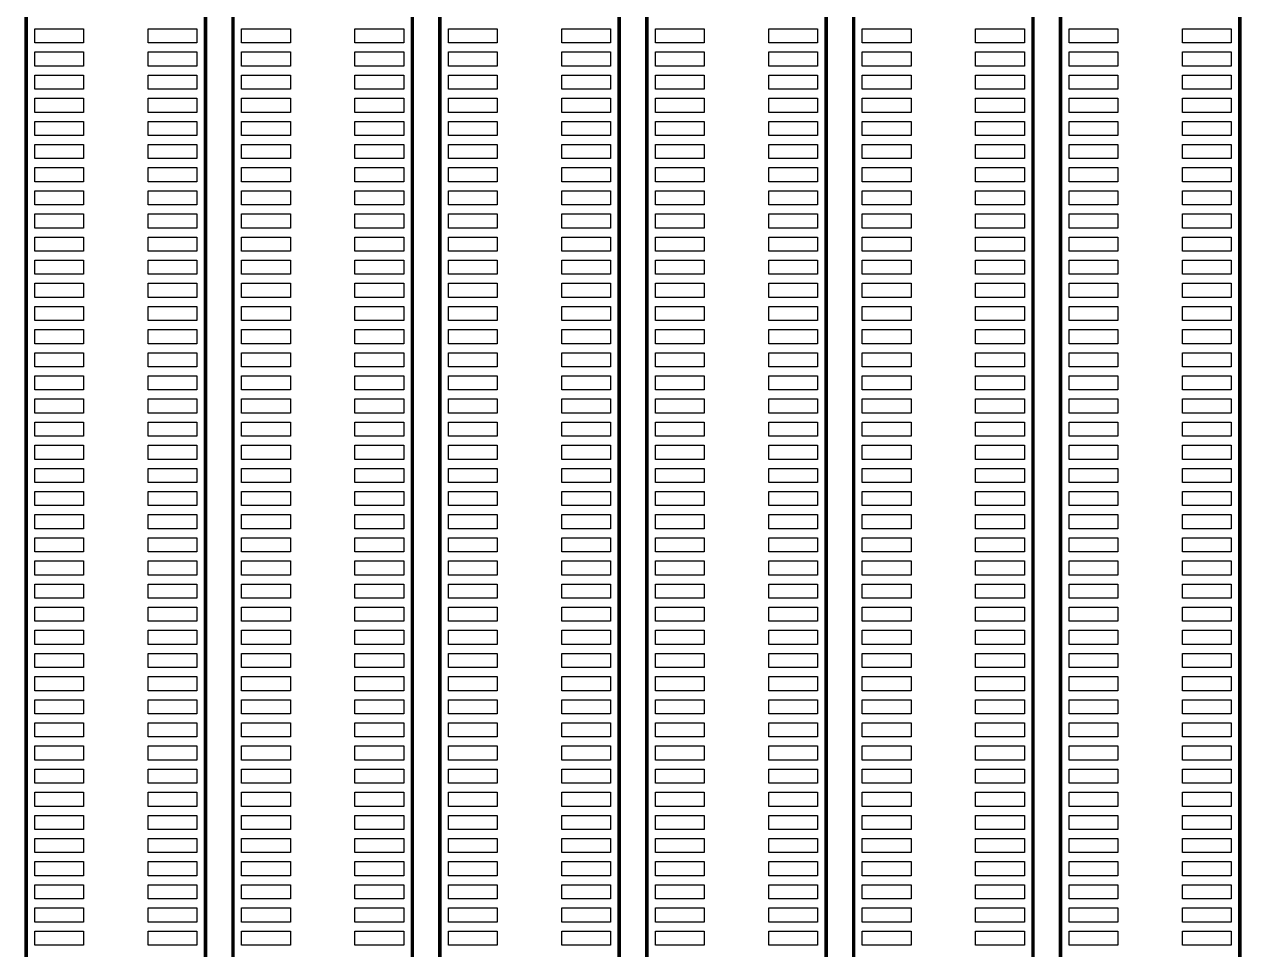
# Model space of a CAD drawing. Extents: x 0 to 344, y -1 to 330.
# Drawn here: x 74.2 to 126.8, y 250.4 to 290.4 of the extents above; entities that cross this region are included whole.
import ezdxf

# ---------------------------------------------------------------- set-up
doc = ezdxf.new("R2010")
doc.units = 0
doc.layers.add('PACKAGE_GEOMETRY_SILKSCREEN_TOP', color=3, linetype='CONTINUOUS')
doc.layers.add('PIN_TOP', color=4, linetype='CONTINUOUS')

msp = doc.modelspace()

# ---------------------------------------------------------------- linework, layer by layer
at = {"layer": 'PACKAGE_GEOMETRY_SILKSCREEN_TOP', "const_width": 0.1524}
for points in [[(74.330052, 321.878198), (74.290682, 321.878198), (74.290682, 156.878274)], [(83.23072, 156.878274), (90.980768, 156.878274), (90.980768, 321.878198), (86.811104, 321.878198)], [(92.200984, 321.878198), (92.170758, 321.878198), (92.170758, 156.878274)], [(126.74092, 165.243002), (126.74092, 321.878198), (118.990872, 321.878198), (118.990872, 317.655194)], [(101.110796, 317.92545), (101.110796, 156.878274)], [(74.290682, 156.878274), (82.04073, 156.878274), (82.04073, 317.416688)], [(110.050834, 315.127132), (110.050834, 156.878274)], [(101.110796, 156.878274), (108.860844, 156.878274), (108.860844, 314.745624)], [(83.23072, 313.060334), (83.23072, 156.878274)], [(92.170758, 156.878274), (99.920806, 156.878274), (99.920806, 313.42584)], [(117.800882, 165.314884), (117.800882, 313.203336)], [(118.990872, 313.251088), (118.990872, 165.322758)]]:
    msp.add_lwpolyline(points, dxfattribs=at)
at = {"layer": 'PIN_TOP'}
for points in [[(76.769976, 289.573462), (74.661776, 289.573462), (74.661776, 290.183062), (76.769976, 290.183062)], [(81.66989, 289.573462), (79.56169, 289.573462), (79.56169, 290.183062), (81.66989, 290.183062)], [(85.710014, 289.573462), (83.601814, 289.573462), (83.601814, 290.183062), (85.710014, 290.183062)], [(90.609928, 289.573462), (88.501728, 289.573462), (88.501728, 290.183062), (90.609928, 290.183062)], [(94.650052, 289.573462), (92.541852, 289.573462), (92.541852, 290.183062), (94.650052, 290.183062)], [(99.549966, 289.573462), (97.441766, 289.573462), (97.441766, 290.183062), (99.549966, 290.183062)], [(103.59009, 289.573462), (101.48189, 289.573462), (101.48189, 290.183062), (103.59009, 290.183062)], [(108.490004, 289.573462), (106.381804, 289.573462), (106.381804, 290.183062), (108.490004, 290.183062)], [(112.530128, 289.573462), (110.421928, 289.573462), (110.421928, 290.183062), (112.530128, 290.183062)], [(117.430042, 289.573462), (115.321842, 289.573462), (115.321842, 290.183062), (117.430042, 290.183062)], [(121.470166, 289.573462), (119.361966, 289.573462), (119.361966, 290.183062), (121.470166, 290.183062)], [(126.37008, 289.573462), (124.26188, 289.573462), (124.26188, 290.183062), (126.37008, 290.183062)], [(76.769976, 288.573464), (74.661776, 288.573464), (74.661776, 289.183064), (76.769976, 289.183064)], [(81.66989, 288.573464), (79.56169, 288.573464), (79.56169, 289.183064), (81.66989, 289.183064)], [(85.710014, 288.573464), (83.601814, 288.573464), (83.601814, 289.183064), (85.710014, 289.183064)], [(90.609928, 288.573464), (88.501728, 288.573464), (88.501728, 289.183064), (90.609928, 289.183064)], [(94.650052, 288.573464), (92.541852, 288.573464), (92.541852, 289.183064), (94.650052, 289.183064)], [(99.549966, 288.573464), (97.441766, 288.573464), (97.441766, 289.183064), (99.549966, 289.183064)], [(103.59009, 288.573464), (101.48189, 288.573464), (101.48189, 289.183064), (103.59009, 289.183064)], [(108.490004, 288.573464), (106.381804, 288.573464), (106.381804, 289.183064), (108.490004, 289.183064)], [(112.530128, 288.573464), (110.421928, 288.573464), (110.421928, 289.183064), (112.530128, 289.183064)], [(117.430042, 288.573464), (115.321842, 288.573464), (115.321842, 289.183064), (117.430042, 289.183064)], [(121.470166, 288.573464), (119.361966, 288.573464), (119.361966, 289.183064), (121.470166, 289.183064)], [(126.37008, 288.573464), (124.26188, 288.573464), (124.26188, 289.183064), (126.37008, 289.183064)], [(76.769976, 287.573466), (74.661776, 287.573466), (74.661776, 288.183066), (76.769976, 288.183066)], [(81.66989, 287.573466), (79.56169, 287.573466), (79.56169, 288.183066), (81.66989, 288.183066)], [(85.710014, 287.573466), (83.601814, 287.573466), (83.601814, 288.183066), (85.710014, 288.183066)], [(90.609928, 287.573466), (88.501728, 287.573466), (88.501728, 288.183066), (90.609928, 288.183066)], [(94.650052, 287.573466), (92.541852, 287.573466), (92.541852, 288.183066), (94.650052, 288.183066)], [(99.549966, 287.573466), (97.441766, 287.573466), (97.441766, 288.183066), (99.549966, 288.183066)], [(103.59009, 287.573466), (101.48189, 287.573466), (101.48189, 288.183066), (103.59009, 288.183066)], [(108.490004, 287.573466), (106.381804, 287.573466), (106.381804, 288.183066), (108.490004, 288.183066)], [(112.530128, 287.573466), (110.421928, 287.573466), (110.421928, 288.183066), (112.530128, 288.183066)], [(117.430042, 287.573466), (115.321842, 287.573466), (115.321842, 288.183066), (117.430042, 288.183066)], [(121.470166, 287.573466), (119.361966, 287.573466), (119.361966, 288.183066), (121.470166, 288.183066)], [(126.37008, 287.573466), (124.26188, 287.573466), (124.26188, 288.183066), (126.37008, 288.183066)], [(76.769976, 286.573468), (74.661776, 286.573468), (74.661776, 287.183068), (76.769976, 287.183068)], [(81.66989, 286.573468), (79.56169, 286.573468), (79.56169, 287.183068), (81.66989, 287.183068)], [(85.710014, 286.573468), (83.601814, 286.573468), (83.601814, 287.183068), (85.710014, 287.183068)], [(90.609928, 286.573468), (88.501728, 286.573468), (88.501728, 287.183068), (90.609928, 287.183068)], [(94.650052, 286.573468), (92.541852, 286.573468), (92.541852, 287.183068), (94.650052, 287.183068)], [(99.549966, 286.573468), (97.441766, 286.573468), (97.441766, 287.183068), (99.549966, 287.183068)], [(103.59009, 286.573468), (101.48189, 286.573468), (101.48189, 287.183068), (103.59009, 287.183068)], [(108.490004, 286.573468), (106.381804, 286.573468), (106.381804, 287.183068), (108.490004, 287.183068)], [(112.530128, 286.573468), (110.421928, 286.573468), (110.421928, 287.183068), (112.530128, 287.183068)], [(117.430042, 286.573468), (115.321842, 286.573468), (115.321842, 287.183068), (117.430042, 287.183068)], [(121.470166, 286.573468), (119.361966, 286.573468), (119.361966, 287.183068), (121.470166, 287.183068)], [(126.37008, 286.573468), (124.26188, 286.573468), (124.26188, 287.183068), (126.37008, 287.183068)], [(76.769976, 285.57347), (74.661776, 285.57347), (74.661776, 286.18307), (76.769976, 286.18307)], [(81.66989, 285.57347), (79.56169, 285.57347), (79.56169, 286.18307), (81.66989, 286.18307)], [(85.710014, 285.57347), (83.601814, 285.57347), (83.601814, 286.18307), (85.710014, 286.18307)], [(90.609928, 285.57347), (88.501728, 285.57347), (88.501728, 286.18307), (90.609928, 286.18307)], [(94.650052, 285.57347), (92.541852, 285.57347), (92.541852, 286.18307), (94.650052, 286.18307)], [(99.549966, 285.57347), (97.441766, 285.57347), (97.441766, 286.18307), (99.549966, 286.18307)], [(103.59009, 285.57347), (101.48189, 285.57347), (101.48189, 286.18307), (103.59009, 286.18307)], [(108.490004, 285.57347), (106.381804, 285.57347), (106.381804, 286.18307), (108.490004, 286.18307)], [(112.530128, 285.57347), (110.421928, 285.57347), (110.421928, 286.18307), (112.530128, 286.18307)], [(117.430042, 285.57347), (115.321842, 285.57347), (115.321842, 286.18307), (117.430042, 286.18307)], [(121.470166, 285.57347), (119.361966, 285.57347), (119.361966, 286.18307), (121.470166, 286.18307)], [(126.37008, 285.57347), (124.26188, 285.57347), (124.26188, 286.18307), (126.37008, 286.18307)], [(76.769976, 284.573472), (74.661776, 284.573472), (74.661776, 285.183072), (76.769976, 285.183072)], [(81.66989, 284.573472), (79.56169, 284.573472), (79.56169, 285.183072), (81.66989, 285.183072)], [(85.710014, 284.573472), (83.601814, 284.573472), (83.601814, 285.183072), (85.710014, 285.183072)], [(90.609928, 284.573472), (88.501728, 284.573472), (88.501728, 285.183072), (90.609928, 285.183072)], [(94.650052, 284.573472), (92.541852, 284.573472), (92.541852, 285.183072), (94.650052, 285.183072)], [(99.549966, 284.573472), (97.441766, 284.573472), (97.441766, 285.183072), (99.549966, 285.183072)], [(103.59009, 284.573472), (101.48189, 284.573472), (101.48189, 285.183072), (103.59009, 285.183072)], [(108.490004, 284.573472), (106.381804, 284.573472), (106.381804, 285.183072), (108.490004, 285.183072)], [(112.530128, 284.573472), (110.421928, 284.573472), (110.421928, 285.183072), (112.530128, 285.183072)], [(117.430042, 284.573472), (115.321842, 284.573472), (115.321842, 285.183072), (117.430042, 285.183072)], [(121.470166, 284.573472), (119.361966, 284.573472), (119.361966, 285.183072), (121.470166, 285.183072)], [(126.37008, 284.573472), (124.26188, 284.573472), (124.26188, 285.183072), (126.37008, 285.183072)], [(76.769976, 283.573474), (74.661776, 283.573474), (74.661776, 284.183074), (76.769976, 284.183074)], [(81.66989, 283.573474), (79.56169, 283.573474), (79.56169, 284.183074), (81.66989, 284.183074)], [(85.710014, 283.573474), (83.601814, 283.573474), (83.601814, 284.183074), (85.710014, 284.183074)], [(90.609928, 283.573474), (88.501728, 283.573474), (88.501728, 284.183074), (90.609928, 284.183074)], [(94.650052, 283.573474), (92.541852, 283.573474), (92.541852, 284.183074), (94.650052, 284.183074)], [(99.549966, 283.573474), (97.441766, 283.573474), (97.441766, 284.183074), (99.549966, 284.183074)], [(103.59009, 283.573474), (101.48189, 283.573474), (101.48189, 284.183074), (103.59009, 284.183074)], [(108.490004, 283.573474), (106.381804, 283.573474), (106.381804, 284.183074), (108.490004, 284.183074)], [(112.530128, 283.573474), (110.421928, 283.573474), (110.421928, 284.183074), (112.530128, 284.183074)], [(117.430042, 283.573474), (115.321842, 283.573474), (115.321842, 284.183074), (117.430042, 284.183074)], [(121.470166, 283.573474), (119.361966, 283.573474), (119.361966, 284.183074), (121.470166, 284.183074)], [(126.37008, 283.573474), (124.26188, 283.573474), (124.26188, 284.183074), (126.37008, 284.183074)], [(76.769976, 282.573476), (74.661776, 282.573476), (74.661776, 283.183076), (76.769976, 283.183076)], [(81.66989, 282.573476), (79.56169, 282.573476), (79.56169, 283.183076), (81.66989, 283.183076)], [(85.710014, 282.573476), (83.601814, 282.573476), (83.601814, 283.183076), (85.710014, 283.183076)], [(90.609928, 282.573476), (88.501728, 282.573476), (88.501728, 283.183076), (90.609928, 283.183076)], [(94.650052, 282.573476), (92.541852, 282.573476), (92.541852, 283.183076), (94.650052, 283.183076)], [(99.549966, 282.573476), (97.441766, 282.573476), (97.441766, 283.183076), (99.549966, 283.183076)], [(103.59009, 282.573476), (101.48189, 282.573476), (101.48189, 283.183076), (103.59009, 283.183076)], [(108.490004, 282.573476), (106.381804, 282.573476), (106.381804, 283.183076), (108.490004, 283.183076)], [(112.530128, 282.573476), (110.421928, 282.573476), (110.421928, 283.183076), (112.530128, 283.183076)], [(117.430042, 282.573476), (115.321842, 282.573476), (115.321842, 283.183076), (117.430042, 283.183076)], [(121.470166, 282.573476), (119.361966, 282.573476), (119.361966, 283.183076), (121.470166, 283.183076)], [(126.37008, 282.573476), (124.26188, 282.573476), (124.26188, 283.183076), (126.37008, 283.183076)], [(76.769976, 281.573478), (74.661776, 281.573478), (74.661776, 282.183078), (76.769976, 282.183078)], [(81.66989, 281.573478), (79.56169, 281.573478), (79.56169, 282.183078), (81.66989, 282.183078)], [(85.710014, 281.573478), (83.601814, 281.573478), (83.601814, 282.183078), (85.710014, 282.183078)], [(90.609928, 281.573478), (88.501728, 281.573478), (88.501728, 282.183078), (90.609928, 282.183078)], [(94.650052, 281.573478), (92.541852, 281.573478), (92.541852, 282.183078), (94.650052, 282.183078)], [(99.549966, 281.573478), (97.441766, 281.573478), (97.441766, 282.183078), (99.549966, 282.183078)], [(103.59009, 281.573478), (101.48189, 281.573478), (101.48189, 282.183078), (103.59009, 282.183078)], [(108.490004, 281.573478), (106.381804, 281.573478), (106.381804, 282.183078), (108.490004, 282.183078)], [(112.530128, 281.573478), (110.421928, 281.573478), (110.421928, 282.183078), (112.530128, 282.183078)], [(117.430042, 281.573478), (115.321842, 281.573478), (115.321842, 282.183078), (117.430042, 282.183078)], [(121.470166, 281.573478), (119.361966, 281.573478), (119.361966, 282.183078), (121.470166, 282.183078)], [(126.37008, 281.573478), (124.26188, 281.573478), (124.26188, 282.183078), (126.37008, 282.183078)], [(76.769976, 280.57348), (74.661776, 280.57348), (74.661776, 281.18308), (76.769976, 281.18308)], [(81.66989, 280.57348), (79.56169, 280.57348), (79.56169, 281.18308), (81.66989, 281.18308)], [(85.710014, 280.57348), (83.601814, 280.57348), (83.601814, 281.18308), (85.710014, 281.18308)], [(90.609928, 280.57348), (88.501728, 280.57348), (88.501728, 281.18308), (90.609928, 281.18308)], [(94.650052, 280.57348), (92.541852, 280.57348), (92.541852, 281.18308), (94.650052, 281.18308)], [(99.549966, 280.57348), (97.441766, 280.57348), (97.441766, 281.18308), (99.549966, 281.18308)], [(103.59009, 280.57348), (101.48189, 280.57348), (101.48189, 281.18308), (103.59009, 281.18308)], [(108.490004, 280.57348), (106.381804, 280.57348), (106.381804, 281.18308), (108.490004, 281.18308)], [(112.530128, 280.57348), (110.421928, 280.57348), (110.421928, 281.18308), (112.530128, 281.18308)], [(117.430042, 280.57348), (115.321842, 280.57348), (115.321842, 281.18308), (117.430042, 281.18308)], [(121.470166, 280.57348), (119.361966, 280.57348), (119.361966, 281.18308), (121.470166, 281.18308)], [(126.37008, 280.57348), (124.26188, 280.57348), (124.26188, 281.18308), (126.37008, 281.18308)], [(76.769976, 279.573482), (74.661776, 279.573482), (74.661776, 280.183082), (76.769976, 280.183082)], [(81.66989, 279.573482), (79.56169, 279.573482), (79.56169, 280.183082), (81.66989, 280.183082)], [(85.710014, 279.573482), (83.601814, 279.573482), (83.601814, 280.183082), (85.710014, 280.183082)], [(90.609928, 279.573482), (88.501728, 279.573482), (88.501728, 280.183082), (90.609928, 280.183082)], [(94.650052, 279.573482), (92.541852, 279.573482), (92.541852, 280.183082), (94.650052, 280.183082)], [(99.549966, 279.573482), (97.441766, 279.573482), (97.441766, 280.183082), (99.549966, 280.183082)], [(103.59009, 279.573482), (101.48189, 279.573482), (101.48189, 280.183082), (103.59009, 280.183082)], [(108.490004, 279.573482), (106.381804, 279.573482), (106.381804, 280.183082), (108.490004, 280.183082)], [(112.530128, 279.573482), (110.421928, 279.573482), (110.421928, 280.183082), (112.530128, 280.183082)], [(117.430042, 279.573482), (115.321842, 279.573482), (115.321842, 280.183082), (117.430042, 280.183082)], [(121.470166, 279.573482), (119.361966, 279.573482), (119.361966, 280.183082), (121.470166, 280.183082)], [(126.37008, 279.573482), (124.26188, 279.573482), (124.26188, 280.183082), (126.37008, 280.183082)], [(76.769976, 278.573484), (74.661776, 278.573484), (74.661776, 279.183084), (76.769976, 279.183084)], [(81.66989, 278.573484), (79.56169, 278.573484), (79.56169, 279.183084), (81.66989, 279.183084)], [(85.710014, 278.573484), (83.601814, 278.573484), (83.601814, 279.183084), (85.710014, 279.183084)], [(90.609928, 278.573484), (88.501728, 278.573484), (88.501728, 279.183084), (90.609928, 279.183084)], [(94.650052, 278.573484), (92.541852, 278.573484), (92.541852, 279.183084), (94.650052, 279.183084)], [(99.549966, 278.573484), (97.441766, 278.573484), (97.441766, 279.183084), (99.549966, 279.183084)], [(103.59009, 278.573484), (101.48189, 278.573484), (101.48189, 279.183084), (103.59009, 279.183084)], [(108.490004, 278.573484), (106.381804, 278.573484), (106.381804, 279.183084), (108.490004, 279.183084)], [(112.530128, 278.573484), (110.421928, 278.573484), (110.421928, 279.183084), (112.530128, 279.183084)], [(117.430042, 278.573484), (115.321842, 278.573484), (115.321842, 279.183084), (117.430042, 279.183084)], [(121.470166, 278.573484), (119.361966, 278.573484), (119.361966, 279.183084), (121.470166, 279.183084)], [(126.37008, 278.573484), (124.26188, 278.573484), (124.26188, 279.183084), (126.37008, 279.183084)], [(76.769976, 277.573486), (74.661776, 277.573486), (74.661776, 278.183086), (76.769976, 278.183086)], [(81.66989, 277.573486), (79.56169, 277.573486), (79.56169, 278.183086), (81.66989, 278.183086)], [(85.710014, 277.573486), (83.601814, 277.573486), (83.601814, 278.183086), (85.710014, 278.183086)], [(90.609928, 277.573486), (88.501728, 277.573486), (88.501728, 278.183086), (90.609928, 278.183086)], [(94.650052, 277.573486), (92.541852, 277.573486), (92.541852, 278.183086), (94.650052, 278.183086)], [(99.549966, 277.573486), (97.441766, 277.573486), (97.441766, 278.183086), (99.549966, 278.183086)], [(103.59009, 277.573486), (101.48189, 277.573486), (101.48189, 278.183086), (103.59009, 278.183086)], [(108.490004, 277.573486), (106.381804, 277.573486), (106.381804, 278.183086), (108.490004, 278.183086)], [(112.530128, 277.573486), (110.421928, 277.573486), (110.421928, 278.183086), (112.530128, 278.183086)], [(117.430042, 277.573486), (115.321842, 277.573486), (115.321842, 278.183086), (117.430042, 278.183086)], [(121.470166, 277.573486), (119.361966, 277.573486), (119.361966, 278.183086), (121.470166, 278.183086)], [(126.37008, 277.573486), (124.26188, 277.573486), (124.26188, 278.183086), (126.37008, 278.183086)], [(76.769976, 276.573488), (74.661776, 276.573488), (74.661776, 277.183088), (76.769976, 277.183088)], [(81.66989, 276.573488), (79.56169, 276.573488), (79.56169, 277.183088), (81.66989, 277.183088)], [(85.710014, 276.573488), (83.601814, 276.573488), (83.601814, 277.183088), (85.710014, 277.183088)], [(90.609928, 276.573488), (88.501728, 276.573488), (88.501728, 277.183088), (90.609928, 277.183088)], [(94.650052, 276.573488), (92.541852, 276.573488), (92.541852, 277.183088), (94.650052, 277.183088)], [(99.549966, 276.573488), (97.441766, 276.573488), (97.441766, 277.183088), (99.549966, 277.183088)], [(103.59009, 276.573488), (101.48189, 276.573488), (101.48189, 277.183088), (103.59009, 277.183088)], [(108.490004, 276.573488), (106.381804, 276.573488), (106.381804, 277.183088), (108.490004, 277.183088)], [(112.530128, 276.573488), (110.421928, 276.573488), (110.421928, 277.183088), (112.530128, 277.183088)], [(117.430042, 276.573488), (115.321842, 276.573488), (115.321842, 277.183088), (117.430042, 277.183088)], [(121.470166, 276.573488), (119.361966, 276.573488), (119.361966, 277.183088), (121.470166, 277.183088)], [(126.37008, 276.573488), (124.26188, 276.573488), (124.26188, 277.183088), (126.37008, 277.183088)], [(76.769976, 275.57349), (74.661776, 275.57349), (74.661776, 276.18309), (76.769976, 276.18309)], [(81.66989, 275.57349), (79.56169, 275.57349), (79.56169, 276.18309), (81.66989, 276.18309)], [(85.710014, 275.57349), (83.601814, 275.57349), (83.601814, 276.18309), (85.710014, 276.18309)], [(90.609928, 275.57349), (88.501728, 275.57349), (88.501728, 276.18309), (90.609928, 276.18309)], [(94.650052, 275.57349), (92.541852, 275.57349), (92.541852, 276.18309), (94.650052, 276.18309)], [(99.549966, 275.57349), (97.441766, 275.57349), (97.441766, 276.18309), (99.549966, 276.18309)], [(103.59009, 275.57349), (101.48189, 275.57349), (101.48189, 276.18309), (103.59009, 276.18309)], [(108.490004, 275.57349), (106.381804, 275.57349), (106.381804, 276.18309), (108.490004, 276.18309)], [(112.530128, 275.57349), (110.421928, 275.57349), (110.421928, 276.18309), (112.530128, 276.18309)], [(117.430042, 275.57349), (115.321842, 275.57349), (115.321842, 276.18309), (117.430042, 276.18309)], [(121.470166, 275.57349), (119.361966, 275.57349), (119.361966, 276.18309), (121.470166, 276.18309)], [(126.37008, 275.57349), (124.26188, 275.57349), (124.26188, 276.18309), (126.37008, 276.18309)], [(76.769976, 274.573492), (74.661776, 274.573492), (74.661776, 275.183092), (76.769976, 275.183092)], [(81.66989, 274.573492), (79.56169, 274.573492), (79.56169, 275.183092), (81.66989, 275.183092)], [(85.710014, 274.573492), (83.601814, 274.573492), (83.601814, 275.183092), (85.710014, 275.183092)], [(90.609928, 274.573492), (88.501728, 274.573492), (88.501728, 275.183092), (90.609928, 275.183092)], [(94.650052, 274.573492), (92.541852, 274.573492), (92.541852, 275.183092), (94.650052, 275.183092)], [(99.549966, 274.573492), (97.441766, 274.573492), (97.441766, 275.183092), (99.549966, 275.183092)], [(103.59009, 274.573492), (101.48189, 274.573492), (101.48189, 275.183092), (103.59009, 275.183092)], [(108.490004, 274.573492), (106.381804, 274.573492), (106.381804, 275.183092), (108.490004, 275.183092)], [(112.530128, 274.573492), (110.421928, 274.573492), (110.421928, 275.183092), (112.530128, 275.183092)], [(117.430042, 274.573492), (115.321842, 274.573492), (115.321842, 275.183092), (117.430042, 275.183092)], [(121.470166, 274.573492), (119.361966, 274.573492), (119.361966, 275.183092), (121.470166, 275.183092)], [(126.37008, 274.573492), (124.26188, 274.573492), (124.26188, 275.183092), (126.37008, 275.183092)], [(76.769976, 273.573494), (74.661776, 273.573494), (74.661776, 274.183094), (76.769976, 274.183094)], [(81.66989, 273.573494), (79.56169, 273.573494), (79.56169, 274.183094), (81.66989, 274.183094)], [(85.710014, 273.573494), (83.601814, 273.573494), (83.601814, 274.183094), (85.710014, 274.183094)], [(90.609928, 273.573494), (88.501728, 273.573494), (88.501728, 274.183094), (90.609928, 274.183094)], [(94.650052, 273.573494), (92.541852, 273.573494), (92.541852, 274.183094), (94.650052, 274.183094)], [(99.549966, 273.573494), (97.441766, 273.573494), (97.441766, 274.183094), (99.549966, 274.183094)], [(103.59009, 273.573494), (101.48189, 273.573494), (101.48189, 274.183094), (103.59009, 274.183094)], [(108.490004, 273.573494), (106.381804, 273.573494), (106.381804, 274.183094), (108.490004, 274.183094)], [(112.530128, 273.573494), (110.421928, 273.573494), (110.421928, 274.183094), (112.530128, 274.183094)], [(117.430042, 273.573494), (115.321842, 273.573494), (115.321842, 274.183094), (117.430042, 274.183094)], [(121.470166, 273.573494), (119.361966, 273.573494), (119.361966, 274.183094), (121.470166, 274.183094)], [(126.37008, 273.573494), (124.26188, 273.573494), (124.26188, 274.183094), (126.37008, 274.183094)], [(76.769976, 272.573496), (74.661776, 272.573496), (74.661776, 273.183096), (76.769976, 273.183096)], [(81.66989, 272.573496), (79.56169, 272.573496), (79.56169, 273.183096), (81.66989, 273.183096)], [(85.710014, 272.573496), (83.601814, 272.573496), (83.601814, 273.183096), (85.710014, 273.183096)], [(90.609928, 272.573496), (88.501728, 272.573496), (88.501728, 273.183096), (90.609928, 273.183096)], [(94.650052, 272.573496), (92.541852, 272.573496), (92.541852, 273.183096), (94.650052, 273.183096)], [(99.549966, 272.573496), (97.441766, 272.573496), (97.441766, 273.183096), (99.549966, 273.183096)], [(103.59009, 272.573496), (101.48189, 272.573496), (101.48189, 273.183096), (103.59009, 273.183096)], [(108.490004, 272.573496), (106.381804, 272.573496), (106.381804, 273.183096), (108.490004, 273.183096)], [(112.530128, 272.573496), (110.421928, 272.573496), (110.421928, 273.183096), (112.530128, 273.183096)], [(117.430042, 272.573496), (115.321842, 272.573496), (115.321842, 273.183096), (117.430042, 273.183096)], [(121.470166, 272.573496), (119.361966, 272.573496), (119.361966, 273.183096), (121.470166, 273.183096)], [(126.37008, 272.573496), (124.26188, 272.573496), (124.26188, 273.183096), (126.37008, 273.183096)], [(76.769976, 271.573498), (74.661776, 271.573498), (74.661776, 272.183098), (76.769976, 272.183098)], [(81.66989, 271.573498), (79.56169, 271.573498), (79.56169, 272.183098), (81.66989, 272.183098)], [(85.710014, 271.573498), (83.601814, 271.573498), (83.601814, 272.183098), (85.710014, 272.183098)], [(90.609928, 271.573498), (88.501728, 271.573498), (88.501728, 272.183098), (90.609928, 272.183098)], [(94.650052, 271.573498), (92.541852, 271.573498), (92.541852, 272.183098), (94.650052, 272.183098)], [(99.549966, 271.573498), (97.441766, 271.573498), (97.441766, 272.183098), (99.549966, 272.183098)], [(103.59009, 271.573498), (101.48189, 271.573498), (101.48189, 272.183098), (103.59009, 272.183098)], [(108.490004, 271.573498), (106.381804, 271.573498), (106.381804, 272.183098), (108.490004, 272.183098)], [(112.530128, 271.573498), (110.421928, 271.573498), (110.421928, 272.183098), (112.530128, 272.183098)], [(117.430042, 271.573498), (115.321842, 271.573498), (115.321842, 272.183098), (117.430042, 272.183098)], [(121.470166, 271.573498), (119.361966, 271.573498), (119.361966, 272.183098), (121.470166, 272.183098)], [(126.37008, 271.573498), (124.26188, 271.573498), (124.26188, 272.183098), (126.37008, 272.183098)], [(76.769976, 270.5735), (74.661776, 270.5735), (74.661776, 271.1831), (76.769976, 271.1831)], [(81.66989, 270.5735), (79.56169, 270.5735), (79.56169, 271.1831), (81.66989, 271.1831)], [(85.710014, 270.5735), (83.601814, 270.5735), (83.601814, 271.1831), (85.710014, 271.1831)], [(90.609928, 270.5735), (88.501728, 270.5735), (88.501728, 271.1831), (90.609928, 271.1831)], [(94.650052, 270.5735), (92.541852, 270.5735), (92.541852, 271.1831), (94.650052, 271.1831)], [(99.549966, 270.5735), (97.441766, 270.5735), (97.441766, 271.1831), (99.549966, 271.1831)], [(103.59009, 270.5735), (101.48189, 270.5735), (101.48189, 271.1831), (103.59009, 271.1831)], [(108.490004, 270.5735), (106.381804, 270.5735), (106.381804, 271.1831), (108.490004, 271.1831)], [(112.530128, 270.5735), (110.421928, 270.5735), (110.421928, 271.1831), (112.530128, 271.1831)], [(117.430042, 270.5735), (115.321842, 270.5735), (115.321842, 271.1831), (117.430042, 271.1831)], [(121.470166, 270.5735), (119.361966, 270.5735), (119.361966, 271.1831), (121.470166, 271.1831)], [(126.37008, 270.5735), (124.26188, 270.5735), (124.26188, 271.1831), (126.37008, 271.1831)], [(76.769976, 269.573502), (74.661776, 269.573502), (74.661776, 270.183102), (76.769976, 270.183102)], [(81.66989, 269.573502), (79.56169, 269.573502), (79.56169, 270.183102), (81.66989, 270.183102)], [(85.710014, 269.573502), (83.601814, 269.573502), (83.601814, 270.183102), (85.710014, 270.183102)], [(90.609928, 269.573502), (88.501728, 269.573502), (88.501728, 270.183102), (90.609928, 270.183102)], [(94.650052, 269.573502), (92.541852, 269.573502), (92.541852, 270.183102), (94.650052, 270.183102)], [(99.549966, 269.573502), (97.441766, 269.573502), (97.441766, 270.183102), (99.549966, 270.183102)], [(103.59009, 269.573502), (101.48189, 269.573502), (101.48189, 270.183102), (103.59009, 270.183102)], [(108.490004, 269.573502), (106.381804, 269.573502), (106.381804, 270.183102), (108.490004, 270.183102)], [(112.530128, 269.573502), (110.421928, 269.573502), (110.421928, 270.183102), (112.530128, 270.183102)], [(117.430042, 269.573502), (115.321842, 269.573502), (115.321842, 270.183102), (117.430042, 270.183102)], [(121.470166, 269.573502), (119.361966, 269.573502), (119.361966, 270.183102), (121.470166, 270.183102)], [(126.37008, 269.573502), (124.26188, 269.573502), (124.26188, 270.183102), (126.37008, 270.183102)], [(76.769976, 268.573504), (74.661776, 268.573504), (74.661776, 269.183104), (76.769976, 269.183104)], [(81.66989, 268.573504), (79.56169, 268.573504), (79.56169, 269.183104), (81.66989, 269.183104)], [(85.710014, 268.573504), (83.601814, 268.573504), (83.601814, 269.183104), (85.710014, 269.183104)], [(90.609928, 268.573504), (88.501728, 268.573504), (88.501728, 269.183104), (90.609928, 269.183104)], [(94.650052, 268.573504), (92.541852, 268.573504), (92.541852, 269.183104), (94.650052, 269.183104)], [(99.549966, 268.573504), (97.441766, 268.573504), (97.441766, 269.183104), (99.549966, 269.183104)], [(103.59009, 268.573504), (101.48189, 268.573504), (101.48189, 269.183104), (103.59009, 269.183104)], [(108.490004, 268.573504), (106.381804, 268.573504), (106.381804, 269.183104), (108.490004, 269.183104)], [(112.530128, 268.573504), (110.421928, 268.573504), (110.421928, 269.183104), (112.530128, 269.183104)], [(117.430042, 268.573504), (115.321842, 268.573504), (115.321842, 269.183104), (117.430042, 269.183104)], [(121.470166, 268.573504), (119.361966, 268.573504), (119.361966, 269.183104), (121.470166, 269.183104)], [(126.37008, 268.573504), (124.26188, 268.573504), (124.26188, 269.183104), (126.37008, 269.183104)], [(76.769976, 267.573506), (74.661776, 267.573506), (74.661776, 268.183106), (76.769976, 268.183106)], [(81.66989, 267.573506), (79.56169, 267.573506), (79.56169, 268.183106), (81.66989, 268.183106)], [(85.710014, 267.573506), (83.601814, 267.573506), (83.601814, 268.183106), (85.710014, 268.183106)], [(90.609928, 267.573506), (88.501728, 267.573506), (88.501728, 268.183106), (90.609928, 268.183106)], [(94.650052, 267.573506), (92.541852, 267.573506), (92.541852, 268.183106), (94.650052, 268.183106)], [(99.549966, 267.573506), (97.441766, 267.573506), (97.441766, 268.183106), (99.549966, 268.183106)], [(103.59009, 267.573506), (101.48189, 267.573506), (101.48189, 268.183106), (103.59009, 268.183106)], [(108.490004, 267.573506), (106.381804, 267.573506), (106.381804, 268.183106), (108.490004, 268.183106)], [(112.530128, 267.573506), (110.421928, 267.573506), (110.421928, 268.183106), (112.530128, 268.183106)], [(117.430042, 267.573506), (115.321842, 267.573506), (115.321842, 268.183106), (117.430042, 268.183106)], [(121.470166, 267.573506), (119.361966, 267.573506), (119.361966, 268.183106), (121.470166, 268.183106)], [(126.37008, 267.573506), (124.26188, 267.573506), (124.26188, 268.183106), (126.37008, 268.183106)], [(76.769976, 266.573508), (74.661776, 266.573508), (74.661776, 267.183108), (76.769976, 267.183108)], [(81.66989, 266.573508), (79.56169, 266.573508), (79.56169, 267.183108), (81.66989, 267.183108)], [(85.710014, 266.573508), (83.601814, 266.573508), (83.601814, 267.183108), (85.710014, 267.183108)], [(90.609928, 266.573508), (88.501728, 266.573508), (88.501728, 267.183108), (90.609928, 267.183108)], [(94.650052, 266.573508), (92.541852, 266.573508), (92.541852, 267.183108), (94.650052, 267.183108)], [(99.549966, 266.573508), (97.441766, 266.573508), (97.441766, 267.183108), (99.549966, 267.183108)], [(103.59009, 266.573508), (101.48189, 266.573508), (101.48189, 267.183108), (103.59009, 267.183108)], [(108.490004, 266.573508), (106.381804, 266.573508), (106.381804, 267.183108), (108.490004, 267.183108)], [(112.530128, 266.573508), (110.421928, 266.573508), (110.421928, 267.183108), (112.530128, 267.183108)], [(117.430042, 266.573508), (115.321842, 266.573508), (115.321842, 267.183108), (117.430042, 267.183108)], [(121.470166, 266.573508), (119.361966, 266.573508), (119.361966, 267.183108), (121.470166, 267.183108)], [(126.37008, 266.573508), (124.26188, 266.573508), (124.26188, 267.183108), (126.37008, 267.183108)], [(76.769976, 265.57351), (74.661776, 265.57351), (74.661776, 266.18311), (76.769976, 266.18311)], [(81.66989, 265.57351), (79.56169, 265.57351), (79.56169, 266.18311), (81.66989, 266.18311)], [(85.710014, 265.57351), (83.601814, 265.57351), (83.601814, 266.18311), (85.710014, 266.18311)], [(90.609928, 265.57351), (88.501728, 265.57351), (88.501728, 266.18311), (90.609928, 266.18311)], [(94.650052, 265.57351), (92.541852, 265.57351), (92.541852, 266.18311), (94.650052, 266.18311)], [(99.549966, 265.57351), (97.441766, 265.57351), (97.441766, 266.18311), (99.549966, 266.18311)], [(103.59009, 265.57351), (101.48189, 265.57351), (101.48189, 266.18311), (103.59009, 266.18311)], [(108.490004, 265.57351), (106.381804, 265.57351), (106.381804, 266.18311), (108.490004, 266.18311)], [(112.530128, 265.57351), (110.421928, 265.57351), (110.421928, 266.18311), (112.530128, 266.18311)], [(117.430042, 265.57351), (115.321842, 265.57351), (115.321842, 266.18311), (117.430042, 266.18311)], [(121.470166, 265.57351), (119.361966, 265.57351), (119.361966, 266.18311), (121.470166, 266.18311)], [(126.37008, 265.57351), (124.26188, 265.57351), (124.26188, 266.18311), (126.37008, 266.18311)], [(76.769976, 264.573512), (74.661776, 264.573512), (74.661776, 265.183112), (76.769976, 265.183112)], [(81.66989, 264.573512), (79.56169, 264.573512), (79.56169, 265.183112), (81.66989, 265.183112)], [(85.710014, 264.573512), (83.601814, 264.573512), (83.601814, 265.183112), (85.710014, 265.183112)], [(90.609928, 264.573512), (88.501728, 264.573512), (88.501728, 265.183112), (90.609928, 265.183112)], [(94.650052, 264.573512), (92.541852, 264.573512), (92.541852, 265.183112), (94.650052, 265.183112)], [(99.549966, 264.573512), (97.441766, 264.573512), (97.441766, 265.183112), (99.549966, 265.183112)], [(103.59009, 264.573512), (101.48189, 264.573512), (101.48189, 265.183112), (103.59009, 265.183112)], [(108.490004, 264.573512), (106.381804, 264.573512), (106.381804, 265.183112), (108.490004, 265.183112)], [(112.530128, 264.573512), (110.421928, 264.573512), (110.421928, 265.183112), (112.530128, 265.183112)], [(117.430042, 264.573512), (115.321842, 264.573512), (115.321842, 265.183112), (117.430042, 265.183112)], [(121.470166, 264.573512), (119.361966, 264.573512), (119.361966, 265.183112), (121.470166, 265.183112)], [(126.37008, 264.573512), (124.26188, 264.573512), (124.26188, 265.183112), (126.37008, 265.183112)], [(76.769976, 263.573514), (74.661776, 263.573514), (74.661776, 264.183114), (76.769976, 264.183114)], [(81.66989, 263.573514), (79.56169, 263.573514), (79.56169, 264.183114), (81.66989, 264.183114)], [(85.710014, 263.573514), (83.601814, 263.573514), (83.601814, 264.183114), (85.710014, 264.183114)], [(90.609928, 263.573514), (88.501728, 263.573514), (88.501728, 264.183114), (90.609928, 264.183114)], [(94.650052, 263.573514), (92.541852, 263.573514), (92.541852, 264.183114), (94.650052, 264.183114)], [(99.549966, 263.573514), (97.441766, 263.573514), (97.441766, 264.183114), (99.549966, 264.183114)], [(103.59009, 263.573514), (101.48189, 263.573514), (101.48189, 264.183114), (103.59009, 264.183114)], [(108.490004, 263.573514), (106.381804, 263.573514), (106.381804, 264.183114), (108.490004, 264.183114)], [(112.530128, 263.573514), (110.421928, 263.573514), (110.421928, 264.183114), (112.530128, 264.183114)], [(117.430042, 263.573514), (115.321842, 263.573514), (115.321842, 264.183114), (117.430042, 264.183114)], [(121.470166, 263.573514), (119.361966, 263.573514), (119.361966, 264.183114), (121.470166, 264.183114)], [(126.37008, 263.573514), (124.26188, 263.573514), (124.26188, 264.183114), (126.37008, 264.183114)], [(76.769976, 262.573516), (74.661776, 262.573516), (74.661776, 263.183116), (76.769976, 263.183116)], [(81.66989, 262.573516), (79.56169, 262.573516), (79.56169, 263.183116), (81.66989, 263.183116)], [(85.710014, 262.573516), (83.601814, 262.573516), (83.601814, 263.183116), (85.710014, 263.183116)], [(90.609928, 262.573516), (88.501728, 262.573516), (88.501728, 263.183116), (90.609928, 263.183116)], [(94.650052, 262.573516), (92.541852, 262.573516), (92.541852, 263.183116), (94.650052, 263.183116)], [(99.549966, 262.573516), (97.441766, 262.573516), (97.441766, 263.183116), (99.549966, 263.183116)], [(103.59009, 262.573516), (101.48189, 262.573516), (101.48189, 263.183116), (103.59009, 263.183116)], [(108.490004, 262.573516), (106.381804, 262.573516), (106.381804, 263.183116), (108.490004, 263.183116)], [(112.530128, 262.573516), (110.421928, 262.573516), (110.421928, 263.183116), (112.530128, 263.183116)], [(117.430042, 262.573516), (115.321842, 262.573516), (115.321842, 263.183116), (117.430042, 263.183116)], [(121.470166, 262.573516), (119.361966, 262.573516), (119.361966, 263.183116), (121.470166, 263.183116)], [(126.37008, 262.573516), (124.26188, 262.573516), (124.26188, 263.183116), (126.37008, 263.183116)], [(76.769976, 261.573518), (74.661776, 261.573518), (74.661776, 262.183118), (76.769976, 262.183118)], [(81.66989, 261.573518), (79.56169, 261.573518), (79.56169, 262.183118), (81.66989, 262.183118)], [(85.710014, 261.573518), (83.601814, 261.573518), (83.601814, 262.183118), (85.710014, 262.183118)], [(90.609928, 261.573518), (88.501728, 261.573518), (88.501728, 262.183118), (90.609928, 262.183118)], [(94.650052, 261.573518), (92.541852, 261.573518), (92.541852, 262.183118), (94.650052, 262.183118)], [(99.549966, 261.573518), (97.441766, 261.573518), (97.441766, 262.183118), (99.549966, 262.183118)], [(103.59009, 261.573518), (101.48189, 261.573518), (101.48189, 262.183118), (103.59009, 262.183118)], [(108.490004, 261.573518), (106.381804, 261.573518), (106.381804, 262.183118), (108.490004, 262.183118)], [(112.530128, 261.573518), (110.421928, 261.573518), (110.421928, 262.183118), (112.530128, 262.183118)], [(117.430042, 261.573518), (115.321842, 261.573518), (115.321842, 262.183118), (117.430042, 262.183118)], [(121.470166, 261.573518), (119.361966, 261.573518), (119.361966, 262.183118), (121.470166, 262.183118)], [(126.37008, 261.573518), (124.26188, 261.573518), (124.26188, 262.183118), (126.37008, 262.183118)], [(76.769976, 260.57352), (74.661776, 260.57352), (74.661776, 261.18312), (76.769976, 261.18312)], [(81.66989, 260.57352), (79.56169, 260.57352), (79.56169, 261.18312), (81.66989, 261.18312)], [(85.710014, 260.57352), (83.601814, 260.57352), (83.601814, 261.18312), (85.710014, 261.18312)], [(90.609928, 260.57352), (88.501728, 260.57352), (88.501728, 261.18312), (90.609928, 261.18312)], [(94.650052, 260.57352), (92.541852, 260.57352), (92.541852, 261.18312), (94.650052, 261.18312)], [(99.549966, 260.57352), (97.441766, 260.57352), (97.441766, 261.18312), (99.549966, 261.18312)], [(103.59009, 260.57352), (101.48189, 260.57352), (101.48189, 261.18312), (103.59009, 261.18312)], [(108.490004, 260.57352), (106.381804, 260.57352), (106.381804, 261.18312), (108.490004, 261.18312)], [(112.530128, 260.57352), (110.421928, 260.57352), (110.421928, 261.18312), (112.530128, 261.18312)], [(117.430042, 260.57352), (115.321842, 260.57352), (115.321842, 261.18312), (117.430042, 261.18312)], [(121.470166, 260.57352), (119.361966, 260.57352), (119.361966, 261.18312), (121.470166, 261.18312)], [(126.37008, 260.57352), (124.26188, 260.57352), (124.26188, 261.18312), (126.37008, 261.18312)], [(76.769976, 259.573522), (74.661776, 259.573522), (74.661776, 260.183122), (76.769976, 260.183122)], [(81.66989, 259.573522), (79.56169, 259.573522), (79.56169, 260.183122), (81.66989, 260.183122)], [(85.710014, 259.573522), (83.601814, 259.573522), (83.601814, 260.183122), (85.710014, 260.183122)], [(90.609928, 259.573522), (88.501728, 259.573522), (88.501728, 260.183122), (90.609928, 260.183122)], [(94.650052, 259.573522), (92.541852, 259.573522), (92.541852, 260.183122), (94.650052, 260.183122)], [(99.549966, 259.573522), (97.441766, 259.573522), (97.441766, 260.183122), (99.549966, 260.183122)], [(103.59009, 259.573522), (101.48189, 259.573522), (101.48189, 260.183122), (103.59009, 260.183122)], [(108.490004, 259.573522), (106.381804, 259.573522), (106.381804, 260.183122), (108.490004, 260.183122)], [(112.530128, 259.573522), (110.421928, 259.573522), (110.421928, 260.183122), (112.530128, 260.183122)], [(117.430042, 259.573522), (115.321842, 259.573522), (115.321842, 260.183122), (117.430042, 260.183122)], [(121.470166, 259.573522), (119.361966, 259.573522), (119.361966, 260.183122), (121.470166, 260.183122)], [(126.37008, 259.573522), (124.26188, 259.573522), (124.26188, 260.183122), (126.37008, 260.183122)], [(76.769976, 258.573524), (74.661776, 258.573524), (74.661776, 259.183124), (76.769976, 259.183124)], [(81.66989, 258.573524), (79.56169, 258.573524), (79.56169, 259.183124), (81.66989, 259.183124)], [(85.710014, 258.573524), (83.601814, 258.573524), (83.601814, 259.183124), (85.710014, 259.183124)], [(90.609928, 258.573524), (88.501728, 258.573524), (88.501728, 259.183124), (90.609928, 259.183124)], [(94.650052, 258.573524), (92.541852, 258.573524), (92.541852, 259.183124), (94.650052, 259.183124)], [(99.549966, 258.573524), (97.441766, 258.573524), (97.441766, 259.183124), (99.549966, 259.183124)], [(103.59009, 258.573524), (101.48189, 258.573524), (101.48189, 259.183124), (103.59009, 259.183124)], [(108.490004, 258.573524), (106.381804, 258.573524), (106.381804, 259.183124), (108.490004, 259.183124)], [(112.530128, 258.573524), (110.421928, 258.573524), (110.421928, 259.183124), (112.530128, 259.183124)], [(117.430042, 258.573524), (115.321842, 258.573524), (115.321842, 259.183124), (117.430042, 259.183124)], [(121.470166, 258.573524), (119.361966, 258.573524), (119.361966, 259.183124), (121.470166, 259.183124)], [(126.37008, 258.573524), (124.26188, 258.573524), (124.26188, 259.183124), (126.37008, 259.183124)], [(76.769976, 257.573526), (74.661776, 257.573526), (74.661776, 258.183126), (76.769976, 258.183126)], [(81.66989, 257.573526), (79.56169, 257.573526), (79.56169, 258.183126), (81.66989, 258.183126)], [(85.710014, 257.573526), (83.601814, 257.573526), (83.601814, 258.183126), (85.710014, 258.183126)], [(90.609928, 257.573526), (88.501728, 257.573526), (88.501728, 258.183126), (90.609928, 258.183126)], [(94.650052, 257.573526), (92.541852, 257.573526), (92.541852, 258.183126), (94.650052, 258.183126)], [(99.549966, 257.573526), (97.441766, 257.573526), (97.441766, 258.183126), (99.549966, 258.183126)], [(103.59009, 257.573526), (101.48189, 257.573526), (101.48189, 258.183126), (103.59009, 258.183126)], [(108.490004, 257.573526), (106.381804, 257.573526), (106.381804, 258.183126), (108.490004, 258.183126)], [(112.530128, 257.573526), (110.421928, 257.573526), (110.421928, 258.183126), (112.530128, 258.183126)], [(117.430042, 257.573526), (115.321842, 257.573526), (115.321842, 258.183126), (117.430042, 258.183126)], [(121.470166, 257.573526), (119.361966, 257.573526), (119.361966, 258.183126), (121.470166, 258.183126)], [(126.37008, 257.573526), (124.26188, 257.573526), (124.26188, 258.183126), (126.37008, 258.183126)], [(76.769976, 256.573528), (74.661776, 256.573528), (74.661776, 257.183128), (76.769976, 257.183128)], [(81.66989, 256.573528), (79.56169, 256.573528), (79.56169, 257.183128), (81.66989, 257.183128)], [(85.710014, 256.573528), (83.601814, 256.573528), (83.601814, 257.183128), (85.710014, 257.183128)], [(90.609928, 256.573528), (88.501728, 256.573528), (88.501728, 257.183128), (90.609928, 257.183128)], [(94.650052, 256.573528), (92.541852, 256.573528), (92.541852, 257.183128), (94.650052, 257.183128)], [(99.549966, 256.573528), (97.441766, 256.573528), (97.441766, 257.183128), (99.549966, 257.183128)], [(103.59009, 256.573528), (101.48189, 256.573528), (101.48189, 257.183128), (103.59009, 257.183128)], [(108.490004, 256.573528), (106.381804, 256.573528), (106.381804, 257.183128), (108.490004, 257.183128)], [(112.530128, 256.573528), (110.421928, 256.573528), (110.421928, 257.183128), (112.530128, 257.183128)], [(117.430042, 256.573528), (115.321842, 256.573528), (115.321842, 257.183128), (117.430042, 257.183128)], [(121.470166, 256.573528), (119.361966, 256.573528), (119.361966, 257.183128), (121.470166, 257.183128)], [(126.37008, 256.573528), (124.26188, 256.573528), (124.26188, 257.183128), (126.37008, 257.183128)], [(76.769976, 255.57353), (74.661776, 255.57353), (74.661776, 256.18313), (76.769976, 256.18313)], [(81.66989, 255.57353), (79.56169, 255.57353), (79.56169, 256.18313), (81.66989, 256.18313)], [(85.710014, 255.57353), (83.601814, 255.57353), (83.601814, 256.18313), (85.710014, 256.18313)], [(90.609928, 255.57353), (88.501728, 255.57353), (88.501728, 256.18313), (90.609928, 256.18313)], [(94.650052, 255.57353), (92.541852, 255.57353), (92.541852, 256.18313), (94.650052, 256.18313)], [(99.549966, 255.57353), (97.441766, 255.57353), (97.441766, 256.18313), (99.549966, 256.18313)], [(103.59009, 255.57353), (101.48189, 255.57353), (101.48189, 256.18313), (103.59009, 256.18313)], [(108.490004, 255.57353), (106.381804, 255.57353), (106.381804, 256.18313), (108.490004, 256.18313)], [(112.530128, 255.57353), (110.421928, 255.57353), (110.421928, 256.18313), (112.530128, 256.18313)], [(117.430042, 255.57353), (115.321842, 255.57353), (115.321842, 256.18313), (117.430042, 256.18313)], [(121.470166, 255.57353), (119.361966, 255.57353), (119.361966, 256.18313), (121.470166, 256.18313)], [(126.37008, 255.57353), (124.26188, 255.57353), (124.26188, 256.18313), (126.37008, 256.18313)], [(76.769976, 254.573532), (74.661776, 254.573532), (74.661776, 255.183132), (76.769976, 255.183132)], [(81.66989, 254.573532), (79.56169, 254.573532), (79.56169, 255.183132), (81.66989, 255.183132)], [(85.710014, 254.573532), (83.601814, 254.573532), (83.601814, 255.183132), (85.710014, 255.183132)], [(90.609928, 254.573532), (88.501728, 254.573532), (88.501728, 255.183132), (90.609928, 255.183132)], [(94.650052, 254.573532), (92.541852, 254.573532), (92.541852, 255.183132), (94.650052, 255.183132)], [(99.549966, 254.573532), (97.441766, 254.573532), (97.441766, 255.183132), (99.549966, 255.183132)], [(103.59009, 254.573532), (101.48189, 254.573532), (101.48189, 255.183132), (103.59009, 255.183132)], [(108.490004, 254.573532), (106.381804, 254.573532), (106.381804, 255.183132), (108.490004, 255.183132)], [(112.530128, 254.573532), (110.421928, 254.573532), (110.421928, 255.183132), (112.530128, 255.183132)], [(117.430042, 254.573532), (115.321842, 254.573532), (115.321842, 255.183132), (117.430042, 255.183132)], [(121.470166, 254.573532), (119.361966, 254.573532), (119.361966, 255.183132), (121.470166, 255.183132)], [(126.37008, 254.573532), (124.26188, 254.573532), (124.26188, 255.183132), (126.37008, 255.183132)], [(76.769976, 253.573534), (74.661776, 253.573534), (74.661776, 254.183134), (76.769976, 254.183134)], [(81.66989, 253.573534), (79.56169, 253.573534), (79.56169, 254.183134), (81.66989, 254.183134)], [(85.710014, 253.573534), (83.601814, 253.573534), (83.601814, 254.183134), (85.710014, 254.183134)], [(90.609928, 253.573534), (88.501728, 253.573534), (88.501728, 254.183134), (90.609928, 254.183134)], [(94.650052, 253.573534), (92.541852, 253.573534), (92.541852, 254.183134), (94.650052, 254.183134)], [(99.549966, 253.573534), (97.441766, 253.573534), (97.441766, 254.183134), (99.549966, 254.183134)], [(103.59009, 253.573534), (101.48189, 253.573534), (101.48189, 254.183134), (103.59009, 254.183134)], [(108.490004, 253.573534), (106.381804, 253.573534), (106.381804, 254.183134), (108.490004, 254.183134)], [(112.530128, 253.573534), (110.421928, 253.573534), (110.421928, 254.183134), (112.530128, 254.183134)], [(117.430042, 253.573534), (115.321842, 253.573534), (115.321842, 254.183134), (117.430042, 254.183134)], [(121.470166, 253.573534), (119.361966, 253.573534), (119.361966, 254.183134), (121.470166, 254.183134)], [(126.37008, 253.573534), (124.26188, 253.573534), (124.26188, 254.183134), (126.37008, 254.183134)], [(76.769976, 252.573536), (74.661776, 252.573536), (74.661776, 253.183136), (76.769976, 253.183136)], [(81.66989, 252.573536), (79.56169, 252.573536), (79.56169, 253.183136), (81.66989, 253.183136)], [(85.710014, 252.573536), (83.601814, 252.573536), (83.601814, 253.183136), (85.710014, 253.183136)], [(90.609928, 252.573536), (88.501728, 252.573536), (88.501728, 253.183136), (90.609928, 253.183136)], [(94.650052, 252.573536), (92.541852, 252.573536), (92.541852, 253.183136), (94.650052, 253.183136)], [(99.549966, 252.573536), (97.441766, 252.573536), (97.441766, 253.183136), (99.549966, 253.183136)], [(103.59009, 252.573536), (101.48189, 252.573536), (101.48189, 253.183136), (103.59009, 253.183136)], [(108.490004, 252.573536), (106.381804, 252.573536), (106.381804, 253.183136), (108.490004, 253.183136)], [(112.530128, 252.573536), (110.421928, 252.573536), (110.421928, 253.183136), (112.530128, 253.183136)], [(117.430042, 252.573536), (115.321842, 252.573536), (115.321842, 253.183136), (117.430042, 253.183136)], [(121.470166, 252.573536), (119.361966, 252.573536), (119.361966, 253.183136), (121.470166, 253.183136)], [(126.37008, 252.573536), (124.26188, 252.573536), (124.26188, 253.183136), (126.37008, 253.183136)], [(76.769976, 251.573538), (74.661776, 251.573538), (74.661776, 252.183138), (76.769976, 252.183138)], [(81.66989, 251.573538), (79.56169, 251.573538), (79.56169, 252.183138), (81.66989, 252.183138)], [(85.710014, 251.573538), (83.601814, 251.573538), (83.601814, 252.183138), (85.710014, 252.183138)], [(90.609928, 251.573538), (88.501728, 251.573538), (88.501728, 252.183138), (90.609928, 252.183138)], [(94.650052, 251.573538), (92.541852, 251.573538), (92.541852, 252.183138), (94.650052, 252.183138)], [(99.549966, 251.573538), (97.441766, 251.573538), (97.441766, 252.183138), (99.549966, 252.183138)], [(103.59009, 251.573538), (101.48189, 251.573538), (101.48189, 252.183138), (103.59009, 252.183138)], [(108.490004, 251.573538), (106.381804, 251.573538), (106.381804, 252.183138), (108.490004, 252.183138)], [(112.530128, 251.573538), (110.421928, 251.573538), (110.421928, 252.183138), (112.530128, 252.183138)], [(117.430042, 251.573538), (115.321842, 251.573538), (115.321842, 252.183138), (117.430042, 252.183138)], [(121.470166, 251.573538), (119.361966, 251.573538), (119.361966, 252.183138), (121.470166, 252.183138)], [(126.37008, 251.573538), (124.26188, 251.573538), (124.26188, 252.183138), (126.37008, 252.183138)], [(76.769976, 250.57354), (74.661776, 250.57354), (74.661776, 251.18314), (76.769976, 251.18314)], [(81.66989, 250.57354), (79.56169, 250.57354), (79.56169, 251.18314), (81.66989, 251.18314)], [(85.710014, 250.57354), (83.601814, 250.57354), (83.601814, 251.18314), (85.710014, 251.18314)], [(90.609928, 250.57354), (88.501728, 250.57354), (88.501728, 251.18314), (90.609928, 251.18314)], [(94.650052, 250.57354), (92.541852, 250.57354), (92.541852, 251.18314), (94.650052, 251.18314)], [(99.549966, 250.57354), (97.441766, 250.57354), (97.441766, 251.18314), (99.549966, 251.18314)], [(103.59009, 250.57354), (101.48189, 250.57354), (101.48189, 251.18314), (103.59009, 251.18314)], [(108.490004, 250.57354), (106.381804, 250.57354), (106.381804, 251.18314), (108.490004, 251.18314)], [(112.530128, 250.57354), (110.421928, 250.57354), (110.421928, 251.18314), (112.530128, 251.18314)], [(117.430042, 250.57354), (115.321842, 250.57354), (115.321842, 251.18314), (117.430042, 251.18314)], [(121.470166, 250.57354), (119.361966, 250.57354), (119.361966, 251.18314), (121.470166, 251.18314)], [(126.37008, 250.57354), (124.26188, 250.57354), (124.26188, 251.18314), (126.37008, 251.18314)]]:
    msp.add_lwpolyline(points, close=True, dxfattribs=at)

doc.saveas('drawing.dxf')
